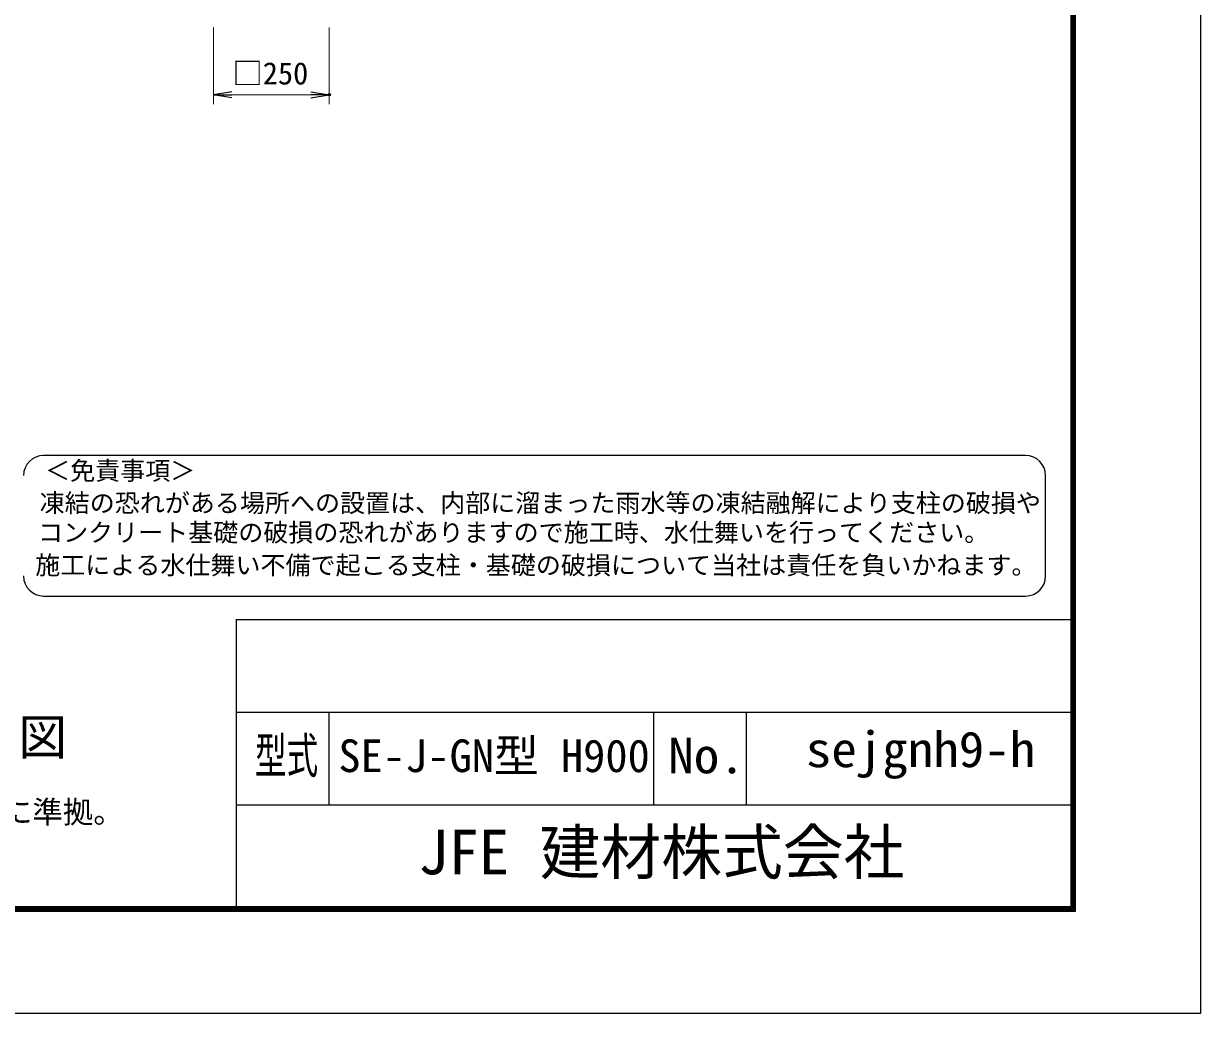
# Model space of a CAD drawing. Units: millimetres, scale not verified. Extents: x -4200 to 4200, y -2970 to 2970.
# Drawn here: x 1661 to 4200, y -2970 to -834 of the extents above; entities that cross this region are included whole.
import ezdxf
from ezdxf.enums import TextEntityAlignment as Align

# ---------------------------------------------------------------- set-up
doc = ezdxf.new("R2010")
doc.units = ezdxf.units.MM
doc.header["$LTSCALE"] = 10
doc.header["$PDMODE"] = 32
doc.header["$PDSIZE"] = 5
for name, color, linetype, lineweight in [('0-0_D-STR-TXT', 7, 'Continuous', 13), ('0-5_D-STR-DIM', 7, 'Continuous', 13), ('0-6_0', 7, 'Continuous', 25), ('0-7_Defpoints', 6, 'Continuous', 25), ('0-D_D-TTL-TXT', 7, 'Continuous', 25), ('0-E_D-TTL', 7, 'Continuous', 25)]:
    doc.layers.add(name, color=color, linetype=linetype, lineweight=lineweight)
doc.styles.add('ＭＳ ゴシック', font='')
doc.styles.get('ＭＳ ゴシック').set_extended_font_data('MS Gothic')

# ---------------------------------------------------------------- blocks, each defined once
blk = doc.blocks.new('_Open')
at = {"layer": '0-6_0'}
blk.add_line((-10, 1.667), (0, 0), dxfattribs=at)
blk.add_lwpolyline([(-10, -1.667), (0, 0), (-10, 0)], dxfattribs=at)

msp = doc.modelspace()

# ---------------------------------------------------------------- linework, layer by layer
at = {"layer": '0-5_D-STR-DIM'}
for p, q in [((2070.73, -842.31), (2070.73, -1007.31)), ((2320.73, -842.31), (2320.73, -1007.31)), ((2110.73, -987.31), (2280.73, -987.31))]:
    msp.add_line(p, q, dxfattribs=at)
at = {"layer": '0-7_Defpoints'}
msp.add_point((2320.73, -987.31), dxfattribs=at)
at = {"layer": '0-D_D-TTL-TXT', "color": 2}
for p, q in [((3822.64, -1765.97), (1704.39, -1765.97)), ((3865.95, -2025.82), (3865.95, -1809.28)), ((1704.39, -2069.13), (3822.64, -2069.13))]:
    msp.add_line(p, q, dxfattribs=at)
for centre, start, end in [((1704.39, -1809.28), 90, 180), ((3822.64, -1809.28), 0, 90), ((1704.39, -2025.82), 180, 270), ((3822.64, -2025.82), 270, 0)]:
    msp.add_arc(centre, 43.31, start, end, dxfattribs=at)
at = {"layer": '0-E_D-TTL'}
for p, q in [((2120, -2120), (2120, -2740)), ((2120, -2120), (3920, -2120)), ((2120, -2320), (3920, -2320)), ((2320, -2320), (2320, -2520)), ((3020, -2320), (3020, -2520)), ((3220, -2320), (3220, -2520)), ((2120, -2520), (3920, -2520))]:
    msp.add_line(p, q, dxfattribs=at)
at = {"layer": '0-E_D-TTL', "color": 2}
msp.add_lwpolyline([(-4200, 2970), (4200, 2970), (4200, -2970), (-4200, -2970)], close=True, dxfattribs=at)
at = {"layer": '0-E_D-TTL'}
for points in [[(-3930, 2750), (3930, 2750), (3930, -2750), (-3930, -2750)], [(-3927.5, 2747.5), (3927.5, 2747.5), (3927.5, -2747.5), (-3927.5, -2747.5)], [(-3925, 2745), (3925, 2745), (3925, -2745), (-3925, -2745)], [(-3922.5, 2742.5), (3922.5, 2742.5), (3922.5, -2742.5), (-3922.5, -2742.5)], [(-3920, 2740), (3920, 2740), (3920, -2740), (-3920, -2740)]]:
    msp.add_lwpolyline(points, close=True, dxfattribs=at)

# ---------------------------------------------------------------- block references
at = {"layer": '0-5_D-STR-DIM', "xscale": 4, "yscale": 4, "rotation": 180}
msp.add_blockref('_Open', (2070.73, -987.31), dxfattribs=at)
at = {"layer": '0-5_D-STR-DIM', "xscale": 4, "yscale": 4}
msp.add_blockref('_Open', (2320.73, -987.31), dxfattribs=at)

# ---------------------------------------------------------------- texts
at = {"layer": '0-0_D-STR-TXT', "style": 'ＭＳ ゴシック'}
msp.add_text('（設計条件）風荷重：昭和57年改正 建築基準法・同施行令に基づく風圧力に準拠。', height=48.09, dxfattribs=at).set_placement((-582.45, -2573.6), align=Align.BOTTOM_LEFT)
at = {"layer": '0-5_D-STR-DIM', "style": 'ＭＳ ゴシック'}
msp.add_text('□250', height=48.09, dxfattribs=at).set_placement((2111.58, -979.56), align=Align.BOTTOM_LEFT)
at = {"layer": '0-D_D-TTL-TXT', "style": 'ＭＳ ゴシック'}
for s, height, p in [('＜免責事項＞ \u3000\u3000', 39.59, (1707.6, -1830.22)), ('凍結の恐れがある場所への設置は、内部に溜まった雨水等の凍結融解により支柱の破損や', 39.59, (1695.88, -1899.94)), ('コンクリート基礎の破損の恐れがありますので施工時、水仕舞いを行ってください。', 39.59, (1692.32, -1963.54)), ('施工による水仕舞い不備で起こる支柱・基礎の破損について当社は責任を負いかねます。 ', 39.59, (1686.27, -2034.13)), ('両開き施錠詳細図', 76.98, (914.94, -2435)), ('SE-J-GN型 H900', 70.53, (2340.24, -2470.24)), ('JFE 建材株式会社', 96.19, (2512.38, -2698.5))]:
    msp.add_text(s, height=height, dxfattribs=at).set_placement(p, align=Align.BOTTOM_LEFT)
for s, width, p in [('sejgnh9-h', 1.05, (3348.67, -2461.47)), ('型式', 0.65, (2160.27, -2474.8)), ('No.', 1.05, (3052, -2474.8))]:
    msp.add_text(s, height=76.98, dxfattribs=dict(at, width=width)).set_placement(p, align=Align.BOTTOM_LEFT)

doc.saveas('drawing.dxf')
